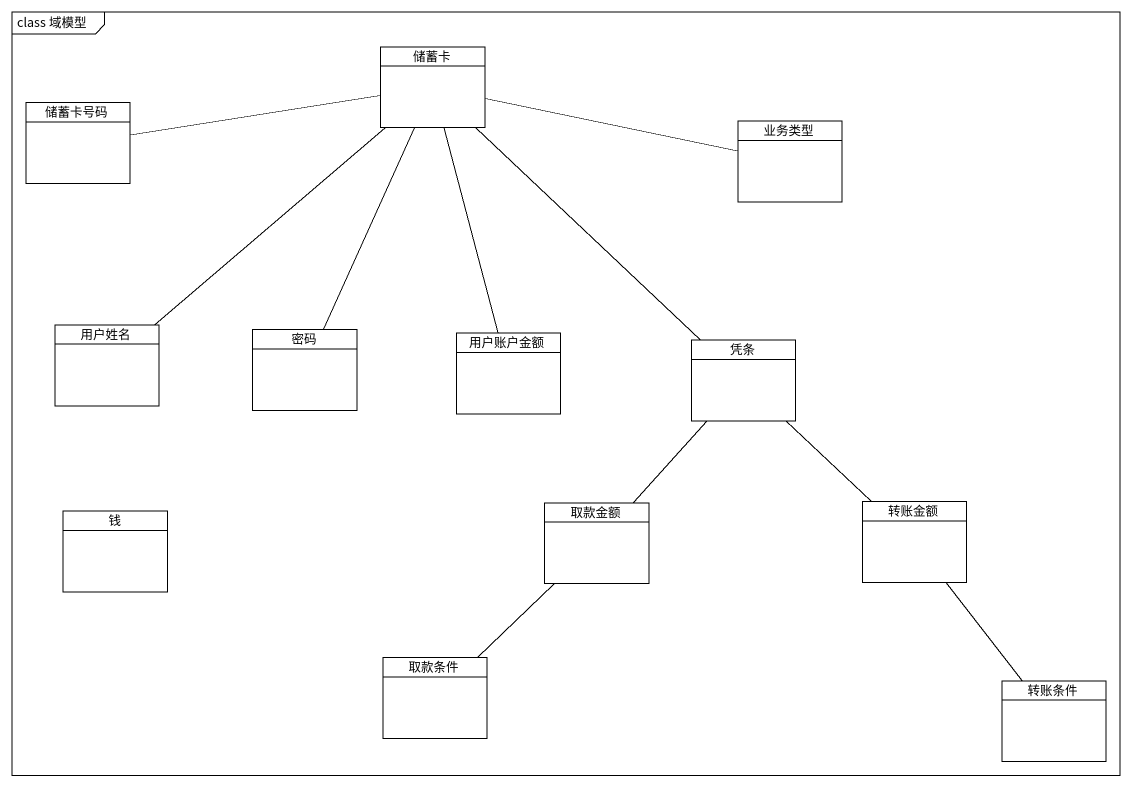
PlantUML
@startuml
mainframe class 域模型
hide circle
hide empty members
class 储蓄卡
class 储蓄卡号码
class 业务类型
class 用户姓名
class 密码
class 用户账户金额
class 凭条
class 钱
class 取款金额
class 转账金额
class 取款条件
class 转账条件
储蓄卡 -right- 业务类型
储蓄卡 -- 密码
储蓄卡 -- 用户账户金额
储蓄卡 -- 凭条
储蓄卡号码 -right- 储蓄卡
用户姓名 -up- 储蓄卡
凭条 -- 取款金额
转账金额 -up- 凭条
取款条件 -up- 取款金额
转账条件 -up- 转账金额
@enduml
